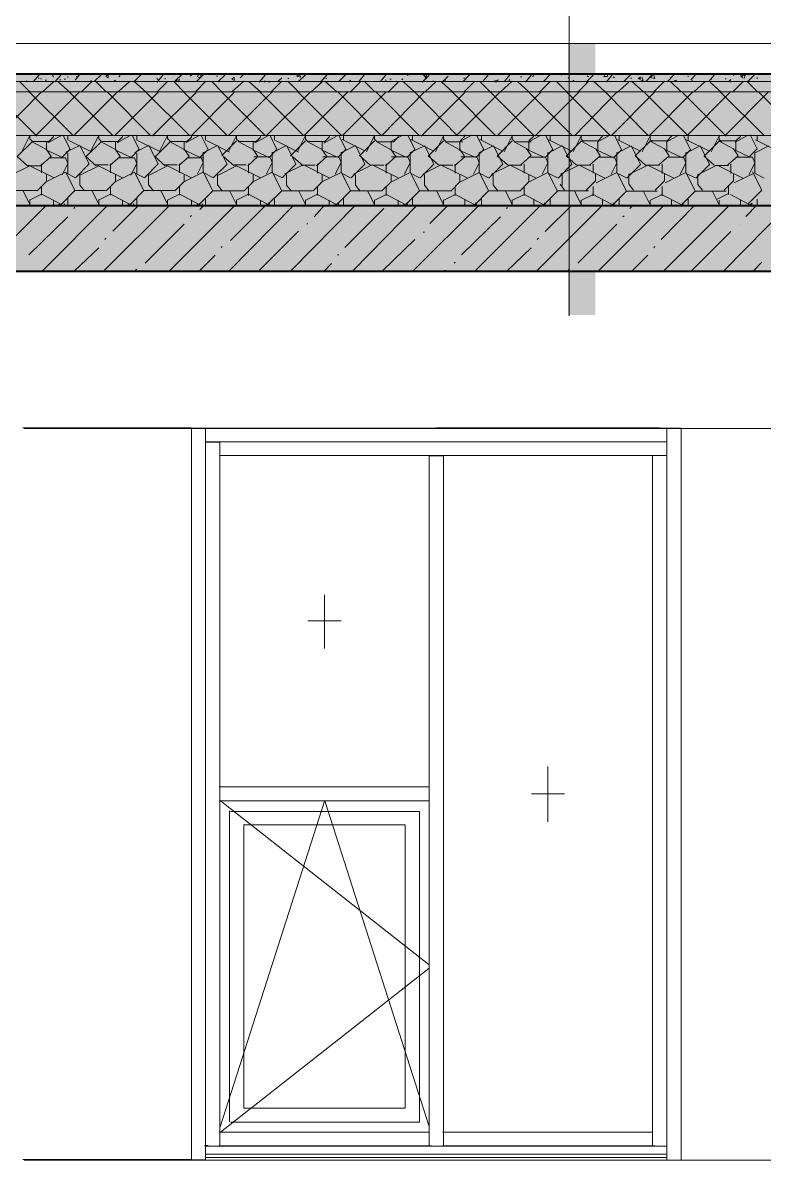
# Model space of a CAD drawing. Header units: millimetres. Extents: x -135211 to 49383, y -8033 to 228499.
# Drawn here: x -17697 to -14960, y 15839 to 20037 of the extents above; entities that cross this region are included whole.
import ezdxf

# ---------------------------------------------------------------- set-up
doc = ezdxf.new("R2010")
doc.units = ezdxf.units.MM
doc.layers.add('PDF _Геометрия', color=7, linetype='Continuous', true_color=0x1d1d1d)
doc.layers.add('PDF _Сплошная заливка', color=7, linetype='Continuous', true_color=0xffffff)

msp = doc.modelspace()

# ---------------------------------------------------------------- hatches: boundary and pattern name
at = {"layer": 'PDF _Сплошная заливка', "transparency": 33554559}
h = msp.add_hatch(color=256, dxfattribs=at)
h.paths.add_polyline_path([(-4971, 19881.6), (-5834.6, 19864.7), (-5834.6, 19843.5), (-5021.8, 19856.2), (-4755.1, 19856.2), (-4755.1, 19881.6)])
h.paths.add_polyline_path([(-263.8, 19932.4), (-263.8, 19953.9), (-752.3, 19953.9), (-1025.8, 19949.3), (-1284, 19945.1), (-1792, 19936.6), (-2050.2, 19932.4), (-2050.2, 19907), (-1792, 19911.3), (-1284, 19919.7), (-1025.8, 19923.9), (-517.8, 19932.4)])
h.paths.add_polyline_path([(-24290.7, 19898.6), (-24401.5, 19898.6), (-24401.5, 19877.4), (-24299.2, 19877.4), (-23969, 19864.7), (-23863.2, 19860.5), (-23533, 19847.8), (-23427.2, 19843.5), (-23097, 19830.8), (-22991.2, 19826.6), (-7646.3, 19822.4), (-7646.3, 19847.8), (-22991.2, 19852), (-23105.5, 19856.2)])
h = msp.add_hatch(color=256, dxfattribs=at)
h.paths.add_polyline_path([(-5021.8, 19856.2), (-5834.6, 19843.5), (-5834.6, 19801.2), (-4971, 19818.1), (-4755.1, 19818.1), (-4755.1, 19856.2)])
h.paths.add_polyline_path([(-263.8, 19894.3), (-263.8, 19928.5), (-750.4, 19928.5), (-1025.8, 19923.9), (-1284, 19919.7), (-1792, 19911.3), (-2050.2, 19907), (-2050.2, 19864.7), (-1377.1, 19877.4), (-1157, 19881.6), (-484, 19894.3)])
h.paths.add_polyline_path([(-24299.2, 19877.4), (-24401.5, 19877.4), (-24401.5, 19835.1), (-24290.7, 19835.1), (-23105.5, 19792.7), (-22991.2, 19788.5), (-7646.3, 19784.3), (-7646.3, 19822.4), (-22991.2, 19826.6), (-23097, 19830.8), (-23427.2, 19843.5), (-23533, 19847.8), (-23863.2, 19860.5), (-23969, 19864.7)])
h = msp.add_hatch(color=256, dxfattribs=at)
h.paths.add_polyline_path([(-4971, 19818.1), (-5834.6, 19801.2), (-5834.6, 19644.6), (-5021.8, 19657.3), (-4755.1, 19657.3), (-4755.1, 19818.1)])
h.paths.add_polyline_path([(-263.8, 19733.5), (-263.8, 19890.4), (-689, 19890.4), (-1157, 19881.6), (-1377.1, 19877.4), (-2050.2, 19864.7), (-2050.2, 19708.1), (-1792, 19712.3), (-1284, 19720.8), (-1025.8, 19725), (-517.8, 19733.5)])
h.paths.add_polyline_path([(-24290.7, 19835.1), (-24401.5, 19835.1), (-24401.5, 19674.2), (-24290.7, 19674.2), (-22987, 19627.6), (-7646.3, 19623.4), (-7646.3, 19784.3), (-22991.2, 19788.5), (-23105.5, 19792.7)])
h = msp.add_hatch(color=256, dxfattribs=at)
h.paths.add_polyline_path([(-5021.8, 19657.3), (-5834.6, 19644.6), (-5834.6, 19365.2), (-4755.1, 19365.2), (-4755.1, 19657.3)])
h.paths.add_polyline_path([(-263.8, 19365.2), (-263.8, 19729.5), (-754.4, 19729.5), (-1025.8, 19725), (-1284, 19720.8), (-1792, 19712.3), (-2050.2, 19708.1), (-2050.2, 19365.2)])
h.paths.add_polyline_path([(-24290.7, 19674.2), (-24401.5, 19674.2), (-24401.5, 19365.2), (-7646.3, 19365.2), (-7646.3, 19623.4), (-22987, 19627.6)])
h = msp.add_hatch(color=256, dxfattribs=at)
h.paths.add_polyline_path([(-77398.8, 19123.9), (-77398.8, 19364.2), (-103546, 19364.2), (-103546, 19123.9)])
h.paths.add_polyline_path([(146.8, 19123.9), (146.8, 19364.2), (-2304.2, 19364.2), (-2304.2, 19123.9)])
h.paths.add_polyline_path([(-4501.1, 19123.9), (-4501.1, 19364.2), (-25450.6, 19364.2), (-25450.6, 19123.9)])
h.paths.add_polyline_path([(-26102.5, 19123.9), (-26102.5, 19364.2), (-26352.2, 19364.2), (-26352.2, 19123.9)])

# ---------------------------------------------------------------- linework, layer by layer
at = {"layer": 'PDF _Геометрия', "color": 7, "lineweight": 9}
for points in [[(-15679.4, 29357.3), (-15679.4, 24958.9), (-15679.4, 18956.1)], [(-24397.9, 19960.4), (-7651.1, 19960.4)], [(-24405.7, 19363.4), (-7642.4, 19363.4), (-7642.4, 19621.6), (-7642.4, 19782.5), (-7642.4, 19820.6), (-7642.4, 19846), (-7642.4, 19850.2), (-22987.5, 19850.2)], [(-12345.3, 19120.1), (-17692.1, 19120.1)], [(-17696.4, 15841.6), (-17074.5, 15841.6), (-17074.5, 18542.4), (-17074.5, 15841.6), (-17074.5, 15917.8), (-17074.5, 17192), (-17074.5, 18466.2), (-17074.5, 18542.4), (-17696.4, 18542.4)], [(-17692.1, 18540.1), (-12345.3, 18540.1), (-13183.1, 18540.1)], [(-17072.4, 15840.7), (-17021.8, 15840.7), (-17021.8, 15916.9), (-17021.8, 17191.1), (-17021.8, 18465.3), (-17021.8, 18490.7), (-17021.8, 18541.5), (-17072.4, 18541.5)], [(-17070.1, 18540.4), (-15267, 18540.4), (-15267, 15839.5), (-17070.1, 15839.5)], [(-17021.8, 18541.5), (-17021.8, 18465.3), (-17021.8, 17191.1), (-17021.8, 15891.5)], [(-16995.5, 18541), (-17021.2, 18541)], [(-16170.7, 18541.4), (-16996.5, 18541.4)], [(-15346, 18541.8), (-16171.7, 18541.8)], [(-15345, 18541.3), (-15319.6, 18541.3), (-15319.6, 18490.5), (-15345, 18490.5)], [(-15319.6, 15840.5), (-15319.6, 15916.7), (-15319.6, 17190.9), (-15319.6, 18465.1), (-15319.6, 18541.3)], [(-15317.7, 18540.4), (-15267, 18540.4), (-15267, 15839.5), (-15317.7, 15839.5)], [(-15267, 15839.5), (-15267, 15915.8), (-15267, 17190), (-15267, 18464.2), (-15267, 18540.4)], [(-15265.9, 15838.9), (-14143.9, 15838.9), (-14143.9, 18539.8), (-14143.9, 15838.9), (-14143.9, 15915.1), (-14143.9, 17189.4), (-14143.9, 18463.6), (-14143.9, 18539.8), (-15265.9, 18539.8)], [(-16995.5, 18490.3), (-17021.2, 18490.3)], [(-16969.2, 18439), (-16969.2, 18489.8), (-17019.8, 18489.8)], [(-16969.2, 18489.8), (-16969.2, 18464.4), (-16969.2, 17190.2), (-16969.2, 15890.5), (-17019.8, 15890.5)], [(-16996.5, 18490.6), (-16170.7, 18490.6), (-16970.6, 18490.6)], [(-15346, 18490.9), (-16171.7, 18490.9)], [(-16170.2, 18490.5), (-15319.6, 18490.5), (-15319.6, 18439.7), (-16170.2, 18439.7)], [(-15370.3, 18439.7), (-15319.6, 18439.7), (-15319.6, 17190.9), (-15319.6, 15891.3), (-17021.4, 15891.3)], [(-16197.1, 18440.2), (-16197.1, 17191.5), (-16197.1, 15891.9), (-16197.1, 15942.7), (-16971.6, 15942.7)], [(-16170.7, 18439.8), (-16970.6, 18439.8)], [(-16195.4, 18439.4), (-16144.4, 18439.4), (-16144.4, 17190.5), (-16144.4, 15890.9), (-16144.4, 15941.7)], [(-16147.3, 15943), (-15372.3, 15943), (-15372.3, 15892.3), (-16147.3, 15892.3), (-15372.3, 15892.3), (-15372.3, 17191.8), (-15372.3, 18440.6)], [(-16583.1, 17926.4), (-16583.1, 17727.4)], [(-16521.7, 17830), (-16644.1, 17830)], [(-15758.4, 17291.7), (-15758.4, 17088.5)], [(-16971.6, 17216.9), (-16197.1, 17216.9), (-16197.1, 17166), (-16971.6, 17166)], [(-16969.2, 17164.8), (-16969.2, 17215.6)], [(-15696.9, 17191.2), (-15819.5, 17191.2)], [(-16583.1, 17164.4), (-16968, 15962.1)], [(-16967.3, 17166), (-16197.1, 16560.7)], [(-16197.1, 15963.9), (-16582.5, 17166)], [(-16967.3, 15942.7), (-16197.1, 16548)], [(-16977.7, 15890.5), (-16969.2, 15890.5), (-16969.2, 15941.3)], [(-17013, 15893.5), (-17025.9, 15893.5)], [(-16188.3, 15891.7), (-16196.9, 15891.7)], [(-16195.4, 15890.9), (-16144.4, 15890.9), (-16157.3, 15890.9)], [(-15363.5, 15892), (-15372.2, 15892)], [(-15370.3, 15891.3), (-15319.6, 15891.3), (-15332.7, 15891.3)], [(-12345.3, 15839.2), (-17692.1, 15839.2)], [(-15319.6, 15849), (-17021.4, 15849)]]:
    msp.add_lwpolyline(points, dxfattribs=at)
at = {"layer": 'PDF _Геометрия', "color": 7, "lineweight": 20}
msp.add_lwpolyline([(-22987.5, 19846), (-7642.4, 19846)], close=True, dxfattribs=at)
for points in [[(-7642.4, 19820.6), (-22987.5, 19820.6)], [(-7642.4, 19782.5), (-22987.5, 19782.5)], [(-7642.4, 19621.6), (-22983.7, 19621.6)]]:
    msp.add_lwpolyline(points, dxfattribs=at)
at = {"layer": 'PDF _Геометрия', "lineweight": 9}
for points in [[(-17671.1, 19782.6), (-17709.4, 19820.7)], [(-17684.1, 19823), (-17679.9, 19818.8)], [(-17657.3, 19820.1), (-17636, 19845.5)], [(-17640.2, 19832.8), (-17636, 19832.8)], [(-17631.5, 19830.5), (-17627.2, 19830.5)], [(-17625.9, 19781.1), (-17583.4, 19819.3)], [(-17613.9, 19826), (-17609.7, 19826)], [(-17587.6, 19842.4), (-17583.4, 19838.2)], [(-17578.3, 19818.8), (-17557, 19844.2)], [(-17521.9, 19780.1), (-17564.5, 19818.2)], [(-17561.3, 19827.2), (-17557, 19827.2)], [(-17543.7, 19829), (-17539.5, 19829)], [(-17530.7, 19835.2), (-17530.7, 19839.5)], [(-17503.9, 19825.9), (-17486.8, 19847.1)], [(-17499.9, 19838.8), (-17495.6, 19838.8)], [(-17481.3, 19780.8), (-17443, 19818.9)], [(-17447.2, 19823.1), (-17443, 19823.1)], [(-17433.4, 19820.4), (-17407.9, 19845.7)], [(-17390.3, 19784), (-17428.7, 19822.1)], [(-17359.5, 19821.5), (-17355.2, 19825.7)], [(-17355.2, 19821.5), (-17355.2, 19821.5)], [(-17345.2, 19782.5), (-17302.6, 19820.6)], [(-17341.9, 19838.2), (-17337.7, 19842.4)], [(-17284.3, 19821.9), (-17258.7, 19847.3)], [(-17241.2, 19781.4), (-17283.9, 19819.6)], [(-17201.6, 19831.5), (-17197.3, 19827.3)], [(-17201.1, 19818.5), (-17179.7, 19843.9)], [(-17200.6, 19782.2), (-17162.2, 19820.3)], [(-17171, 19828.9), (-17171, 19833.2)], [(-17100.8, 19781.1), (-17138.5, 19819.2)], [(-17135.2, 19821.4), (-17109.6, 19846.8)], [(-17131.4, 19823.9), (-17127.1, 19819.7)], [(-17131.1, 19823.7), (-17118.3, 19828), (-17122.6, 19819.5)], [(-17092, 19827.5), (-17092, 19827.5)], [(-17078.7, 19840), (-17074.5, 19844.2)], [(-17059.6, 19781.8), (-17021.8, 19820)], [(-17056.2, 19820.1), (-17030.6, 19845.5)], [(-17052.4, 19837.3), (-17048.1, 19845.8)], [(-17047.9, 19835.1), (-17039.4, 19835.1), (-17039.4, 19843.6)], [(-16960.4, 19780.8), (-16998.2, 19818.9)], [(-16982.2, 19840.4), (-16977.9, 19840.4)], [(-16977.3, 19818.7), (-16951.6, 19844.1)], [(-16923.5, 19783.6), (-16881.4, 19821.7)], [(-16907.8, 19822.1), (-16907.8, 19822.1)], [(-16894.3, 19834.4), (-16881.4, 19847.1)], [(-16820, 19782.5), (-16862.1, 19820.6)], [(-16823.9, 19818.3), (-16802.5, 19843.7)], [(-16806.7, 19818.3), (-16802.5, 19822.5)], [(-16789.2, 19817.9), (-16784.9, 19822.2), (-16784.9, 19817.9)], [(-16778.9, 19783.2), (-16741, 19821.3)], [(-16753.9, 19821.3), (-16741, 19834.1)], [(-16719, 19831.6), (-16714.7, 19831.6)], [(-16679.6, 19782.2), (-16717.5, 19820.3)], [(-16688, 19841.3), (-16670.9, 19837.1), (-16675.1, 19845.6)], [(-16683.9, 19839.4), (-16679.6, 19843.6)], [(-16679, 19819.9), (-16653.3, 19845.3)], [(-16634.1, 19780.7), (-16591.9, 19818.8)], [(-16599.4, 19818.5), (-16574.3, 19843.9)], [(-16587.4, 19831.4), (-16583.1, 19831.4)], [(-16539.2, 19783.9), (-16581.5, 19822)], [(-16578.6, 19831.2), (-16574.3, 19831.2)], [(-16539.2, 19838.9), (-16539.2, 19838.9)], [(-16529.2, 19821.4), (-16504.1, 19846.8)], [(-16490.9, 19821.1), (-16486.6, 19825.4), (-16486.6, 19821.1)], [(-16489.5, 19780.4), (-16451.5, 19818.5)], [(-16455.4, 19822.3), (-16434, 19847.6)], [(-16398.9, 19783.6), (-16436.8, 19821.6)], [(-16376.5, 19821), (-16355, 19846.3)], [(-16359.3, 19825.2), (-16355, 19825.2)], [(-16349.1, 19780), (-16311.1, 19818.1)], [(-16341.7, 19829.1), (-16337.4, 19829.1)], [(-16297.9, 19826.2), (-16293.6, 19830.4)], [(-16249.7, 19781), (-16292, 19819.1)], [(-16276, 19840.8), (-16276, 19845)], [(-16267.2, 19838.4), (-16267.2, 19838.4)], [(-16222.2, 19818.2), (-16197.1, 19843.6)], [(-16218.7, 19841.6), (-16205.8, 19845.9), (-16210.1, 19833.2)], [(-16214.4, 19839.6), (-16205.8, 19831.1)], [(-16213.1, 19781.7), (-16170.7, 19819.9)], [(-16183.8, 19822), (-16179.5, 19822)], [(-16109.3, 19780.7), (-16151.7, 19818.8)], [(-16147.7, 19819.1), (-16126.9, 19840.3)], [(-16139.9, 19825.5), (-16135.6, 19825.5)], [(-16073.1, 19819.8), (-16047.9, 19845.2)], [(-16069.8, 19832.8), (-16065.4, 19832.8)], [(-16068.4, 19781.4), (-16030.3, 19819.5)], [(-15968.9, 19780.4), (-16007, 19818.5)], [(-15998.6, 19820.7), (-15977.7, 19846.1)], [(-15960.2, 19820.4), (-15960.2, 19820.4)], [(-15955.7, 19822.4), (-15951.4, 19818.2)], [(-15955.6, 19822.3), (-15942.6, 19826.5), (-15946.9, 19818)], [(-15932.4, 19783.1), (-15890, 19821.2)], [(-15919.6, 19819.4), (-15898.7, 19844.8)], [(-15903.1, 19823.5), (-15898.7, 19827.8)], [(-15828.5, 19782.1), (-15871, 19820.2)], [(-15859.2, 19837.6), (-15854.9, 19837.6)], [(-15840.7, 19818), (-15819.8, 19843.4)], [(-15815.3, 19838.9), (-15811, 19843.1)], [(-15787.8, 19782.8), (-15749.6, 19820.9)], [(-15774.8, 19820.9), (-15749.6, 19846.3)], [(-15688.2, 19781.8), (-15726.4, 19819.9)], [(-15710, 19847.6), (-15705.7, 19843.3)], [(-15696.9, 19820), (-15696.9, 19820)], [(-15683.7, 19832.4), (-15679.4, 19836.6)], [(-15666.2, 19823.6), (-15661.8, 19823.6)], [(-15647.4, 19782.4), (-15609.2, 19820.6)], [(-15616.9, 19818.3), (-15591.6, 19843.7)], [(-15613.5, 19841.7), (-15609.2, 19837.5)], [(-15547.8, 19783.4), (-15590.4, 19821.5)], [(-15556.5, 19838.7), (-15556.5, 19838.7)], [(-15552.1, 19838.5), (-15547.8, 19846.9)], [(-15552, 19838.4), (-15539, 19838.4), (-15539, 19846.8)], [(-15542.4, 19819.1), (-15521.5, 19844.5)], [(-15517, 19837.9), (-15512.7, 19833.6)], [(-15512.7, 19846.4), (-15512.7, 19846.4)], [(-15502.7, 19780), (-15460, 19818)], [(-15476.5, 19821.9), (-15451.3, 19847.4)], [(-15451.3, 19830.5), (-15451.3, 19834.6)], [(-15407.4, 19783.1), (-15450, 19821.2)], [(-15424.8, 19829.8), (-15416.2, 19838.3)], [(-15420.5, 19832.1), (-15416.2, 19832.1)], [(-15420.4, 19827.6), (-15407.4, 19823.5), (-15411.7, 19836.1)], [(-15397.6, 19820.7), (-15372.3, 19846)], [(-15381, 19835.5), (-15372.3, 19844)], [(-15380.1, 19835.4), (-15363.5, 19831.1), (-15367.9, 19843.9)], [(-15366.8, 19783.8), (-15328.4, 19821.9)], [(-15354.7, 19839.5), (-15354.7, 19839.5)], [(-15346, 19820.2), (-15346, 19820.2)], [(-15328.4, 19830.4), (-15328.4, 19830.4)], [(-15318.6, 19819.3), (-15293.3, 19844.7)], [(-15267, 19782.8), (-15305.4, 19820.9)], [(-15293.2, 19821.2), (-15284.6, 19825.4), (-15284.6, 19821.2)], [(-15240.7, 19841.6), (-15240.7, 19837.4)], [(-15231, 19826.5), (-15214.4, 19843.4)], [(-15227.5, 19822.4), (-15223.1, 19822.4)], [(-15221.3, 19781.3), (-15179.3, 19819.4)], [(-15179.3, 19819.4), (-15179.3, 19819.4)], [(-15179.3, 19819.4), (-15179.3, 19819.4)], [(-15165.2, 19818.8), (-15144.2, 19844.3)], [(-15117.8, 19780.3), (-15159.9, 19818.4)], [(-15157.3, 19829.5), (-15152.9, 19829.5)], [(-15135.4, 19820.7), (-15135.4, 19820.7)], [(-15104.6, 19830.8), (-15100.3, 19830.8)], [(-15091.4, 19819.8), (-15082.8, 19828.3)], [(-15087.1, 19819.8), (-15082.8, 19819.8)], [(-15077.3, 19781), (-15038.9, 19819.1)], [(-15074, 19842.9), (-15074, 19847.1)], [(-15047.6, 19842.3), (-15038.9, 19833.8)], [(-15043.2, 19840.1), (-15030.1, 19844.3), (-15034.5, 19831.6)], [(-15043.2, 19842.3), (-15038.9, 19842.3)], [(-14986.2, 19784.1), (-15024.7, 19822.2)], [(-15020.4, 19820.4), (-14995, 19845.8)], [(-14995, 19833.1), (-14995, 19833.1)], [(-14986.2, 19835.1), (-14986.2, 19830.9)], [(-17644.8, 19619.3), (-17805.7, 19780.1)], [(-17788.2, 19621), (-17627.2, 19781.9)], [(-17513.2, 19623.2), (-17674.3, 19784)], [(-17648, 19622.7), (-17486.8, 19783.6)], [(-17364, 19620.7), (-17524.6, 19781.5)], [(-17507.1, 19622.4), (-17346.5, 19783.3)], [(-17223.6, 19620.3), (-17384.4, 19781.2)], [(-17358.1, 19619.9), (-17197.3, 19780.7)], [(-17083.2, 19622), (-17244.2, 19782.9)], [(-17217.9, 19619.5), (-17056.9, 19780.4)], [(-16942.8, 19621.7), (-17104, 19782.5)], [(-17077, 19619.2), (-16916.5, 19780.1)], [(-16802.5, 19621.4), (-16963.1, 19782.2)], [(-16936.9, 19620.9), (-16776.1, 19781.8)], [(-16662.1, 19623), (-16823, 19783.9)], [(-16796.7, 19620.6), (-16635.8, 19781.4)], [(-16521.7, 19622.7), (-16682.8, 19783.6)], [(-16656.5, 19622.3), (-16495.4, 19783.2)], [(-16372.5, 19620.2), (-16533.1, 19781.1)], [(-16515.6, 19621.9), (-16355, 19782.8)], [(-16232.1, 19619.9), (-16392.9, 19780.8)], [(-16371.1, 19621.6), (-16214.6, 19782.5)], [(-16091.8, 19619.5), (-16248.4, 19780.4)], [(-16226.4, 19619.1), (-16065.4, 19780)], [(-15951.4, 19621.2), (-16112.5, 19782.1)], [(-16095, 19623), (-15933.8, 19783.9)], [(-15811, 19620.9), (-15971.6, 19781.8)], [(-15945.3, 19620.5), (-15784.7, 19781.3)], [(-15670.6, 19622.6), (-15831.4, 19783.5)], [(-15805.1, 19620.1), (-15644.3, 19781)], [(-15576.4, 19596.9), (-15530.2, 19622.3), (-15691.2, 19783.2)], [(-15660.6, 19619.8), (-15503.9, 19780.7)], [(-15389.8, 19621.9), (-15546.7, 19782.8)], [(-15524, 19621.6), (-15363.5, 19782.4)], [(-15240.7, 19602.5), (-15240.7, 19619.5), (-15401.4, 19780.3)], [(-15383.8, 19621.2), (-15223.1, 19782)], [(-15100.3, 19619.1), (-15261.2, 19780)], [(-15243.6, 19622.9), (-15082.8, 19783.8)], [(-14959.9, 19620.9), (-15121, 19781.7)], [(-15103.4, 19622.6), (-14942.4, 19783.4)], [(-14819.5, 19620.5), (-14980, 19781.3)], [(-17671.1, 19609), (-17671.1, 19621.8), (-17700.9, 19562.5)], [(-17662.3, 19600.4), (-17670.8, 19608.9)], [(-17603.9, 19594.4), (-17557, 19619.8)], [(-17600.4, 19599.1), (-17583.4, 19616), (-17583.4, 19620.3)], [(-17551.7, 19540.8), (-17521.9, 19570.5), (-17547.5, 19621.2)], [(-17530.7, 19604.5), (-17530.7, 19621.4)], [(-17416.6, 19608.8), (-17416.6, 19621.5), (-17446.5, 19562.3)], [(-17407.9, 19600.2), (-17416.4, 19608.7)], [(-17348.8, 19594.2), (-17302.6, 19619.6)], [(-17346, 19598.9), (-17328.9, 19615.8), (-17328.9, 19620.1)], [(-17297.4, 19540.6), (-17267.5, 19570.2), (-17293.1, 19621)], [(-17276.3, 19604.2), (-17276.3, 19621.2)], [(-17162.2, 19608.6), (-17162.2, 19621.3), (-17192.1, 19562.1)], [(-17153.4, 19600), (-17162, 19608.5)], [(-17094.5, 19594), (-17048.1, 19619.4)], [(-17091.6, 19598.7), (-17074.5, 19615.6), (-17074.5, 19619.8)], [(-17043, 19540.4), (-17013, 19570), (-17038.7, 19620.8)], [(-17021.8, 19604.1), (-17021.8, 19621)], [(-16907.8, 19608.4), (-16907.8, 19621.1), (-16937.7, 19561.8)], [(-16899, 19599.8), (-16907.5, 19608.2)], [(-16840.1, 19593.8), (-16793.7, 19619.1)], [(-16837.1, 19598.4), (-16820, 19615.4), (-16820, 19619.6)], [(-16787.9, 19540.2), (-16758.6, 19569.8), (-16784.3, 19620.6)], [(-16767.4, 19603.8), (-16767.4, 19620.7)], [(-16653.3, 19608.2), (-16653.3, 19620.9), (-16682.6, 19561.6)], [(-16644.5, 19599.5), (-16653.1, 19608)], [(-16585.8, 19593.5), (-16539.2, 19619)], [(-16582.7, 19598.2), (-16565.6, 19615.2), (-16565.6, 19619.4)], [(-16533.5, 19540), (-16504.1, 19569.6), (-16529.2, 19620.4)], [(-16512.9, 19603.6), (-16512.9, 19620.5)], [(-16398.9, 19607.9), (-16398.9, 19620.6), (-16428.2, 19561.4)], [(-16390.1, 19599.3), (-16398.7, 19607.8)], [(-16340.2, 19597.6), (-16293.6, 19623)], [(-16328.3, 19598), (-16311.1, 19615), (-16311.1, 19619.2)], [(-16279.1, 19539.7), (-16249.7, 19569.4), (-16274.8, 19620.2)], [(-16258.5, 19603.4), (-16258.5, 19620.3)], [(-16144.4, 19607.7), (-16144.4, 19620.4), (-16173.9, 19561.2)], [(-16135.6, 19599.1), (-16144.3, 19607.6)], [(-16085.8, 19597.3), (-16039.1, 19622.7)], [(-16082.7, 19602), (-16065.4, 19618.9), (-16065.4, 19623.2)], [(-16024.7, 19539.5), (-15995.3, 19569.2), (-16020.4, 19620)], [(-16004, 19603.2), (-16004, 19620.1)], [(-15890, 19607.5), (-15890, 19620.3), (-15919.5, 19560.9)], [(-15881.2, 19598.9), (-15889.8, 19607.4)], [(-15831.5, 19597.1), (-15784.7, 19622.6)], [(-15828.3, 19601.8), (-15811, 19618.7), (-15811, 19623)], [(-15770.3, 19539.3), (-15740.8, 19569), (-15766, 19619.8)], [(-15749.6, 19602.9), (-15749.6, 19619.9)], [(-15635.5, 19607.3), (-15635.5, 19620), (-15665.1, 19560.7)], [(-15626.7, 19598.7), (-15635.4, 19607.2)], [(-15573.1, 19601.6), (-15556.5, 19618.5), (-15556.5, 19622.8)], [(-15516, 19539.1), (-15486.4, 19568.7), (-15511.6, 19619.5)], [(-15495.1, 19602.8), (-15495.1, 19619.7)], [(-15381.1, 19607.1), (-15381.1, 19619.8), (-15410.7, 19560.6)], [(-15372.3, 19598.5), (-15381, 19607)], [(-15322.1, 19596.7), (-15275.8, 19622.1)], [(-15318.7, 19601.3), (-15302.1, 19618.3), (-15302.1, 19622.5)], [(-15261.6, 19538.9), (-15231.9, 19568.5), (-15257.2, 19619.3)], [(-15126.6, 19606.9), (-15126.6, 19619.6), (-15156.3, 19560.3)], [(-15067.7, 19596.5), (-15021.3, 19621.8)], [(-15064.3, 19601.1), (-15047.7, 19618.1), (-15047.7, 19622.3)], [(-15016, 19542.8), (-14986.2, 19572.5), (-15011.6, 19623.3)], [(-14986.2, 19602.3), (-14986.2, 19619.3)], [(-17717.6, 19543.4), (-17662.3, 19598.4)], [(-17609.7, 19569.9), (-17665, 19599.5)], [(-17660.5, 19599.4), (-17600.9, 19599.4)], [(-17630.4, 19510.4), (-17592.1, 19544.2), (-17609.2, 19569.6)], [(-17609.7, 19567.7), (-17609.7, 19597.4)], [(-17538, 19559.3), (-17486.8, 19584.7)], [(-17443, 19560.6), (-17527.5, 19603)], [(-17502.9, 19465.5), (-17451.7, 19516.3), (-17485.8, 19584)], [(-17462.6, 19543.1), (-17407.9, 19598.1)], [(-17355.2, 19569.7), (-17410, 19599.3)], [(-17405.4, 19599.2), (-17346.5, 19599.2)], [(-17376.1, 19510.1), (-17337.7, 19544), (-17354.7, 19569.4)], [(-17355.2, 19567.5), (-17355.2, 19597.1)], [(-17282.9, 19559), (-17232.4, 19584.4)], [(-17188.5, 19560.4), (-17273.2, 19602.8)], [(-17247.8, 19465.3), (-17197.3, 19516.1), (-17231.5, 19583.8)], [(-17208.2, 19542.9), (-17153.4, 19598)], [(-17100.8, 19569.5), (-17155.6, 19599.1)], [(-17151.1, 19598.9), (-17092, 19598.9)], [(-17121, 19509.9), (-17083.2, 19543.8), (-17100.3, 19569.2)], [(-17100.8, 19567.3), (-17100.8, 19596.9)], [(-17028.6, 19558.8), (-16977.9, 19584.2)], [(-16934.1, 19560.2), (-17019, 19602.5)], [(-16993.5, 19465.1), (-16942.8, 19515.8), (-16976.4, 19583.6)], [(-16962.7, 19546.9), (-16907.8, 19602)], [(-16846.3, 19569.3), (-16901.3, 19598.9)], [(-16896.8, 19598.7), (-16837.6, 19598.7)], [(-16866.6, 19509.7), (-16828.8, 19543.6), (-16845.9, 19569)], [(-16846.3, 19567.1), (-16846.3, 19596.7)], [(-16774.2, 19558.6), (-16723.5, 19584)], [(-16679.6, 19560), (-16764, 19602.4)], [(-16739.2, 19464.9), (-16688.4, 19515.6), (-16722, 19583.4)], [(-16708.4, 19546.7), (-16653.3, 19601.8)], [(-16591.9, 19569), (-16647, 19598.6)], [(-16642.5, 19598.5), (-16583.1, 19598.5)], [(-16612.3, 19509.5), (-16574.3, 19543.3), (-16591.5, 19568.7)], [(-16539.2, 19542.6), (-16594.4, 19568)], [(-16591.9, 19566.9), (-16591.9, 19596.5)], [(-16519.9, 19558.4), (-16469, 19583.8)], [(-16434, 19564), (-16518.5, 19606.4)], [(-16484.8, 19464.6), (-16434, 19515.4), (-16467.6, 19583.1)], [(-16454, 19546.5), (-16398.9, 19601.6)], [(-16337.4, 19568.8), (-16392.6, 19598.5)], [(-16388.2, 19598.3), (-16328.7, 19598.3)], [(-16357.9, 19509.3), (-16319.9, 19543.1), (-16337.1, 19568.5)], [(-16284.8, 19542.4), (-16340, 19567.8)], [(-16337.4, 19566.6), (-16337.4, 19596.3)], [(-16265.6, 19558.2), (-16214.6, 19583.5)], [(-16179.5, 19563.8), (-16264.2, 19606.1)], [(-16230.5, 19464.4), (-16179.5, 19515.2), (-16213.3, 19582.9)], [(-16199.7, 19546.3), (-16144.4, 19601.3)], [(-16083, 19568.6), (-16138.3, 19598.2)], [(-16133.1, 19598.1), (-16074.2, 19598.1)], [(-16103.5, 19509.1), (-16065.4, 19542.9), (-16082.7, 19568.3)], [(-16030.3, 19542.1), (-16085.7, 19567.6)], [(-16083, 19566.4), (-16083, 19596.1)], [(-16011.2, 19557.9), (-15960.2, 19583.3)], [(-15925.1, 19563.6), (-16010, 19605.9)], [(-15976.1, 19464.2), (-15925.1, 19515), (-15958.9, 19582.7)], [(-15944.7, 19546), (-15890, 19601.1)], [(-15828.5, 19568.4), (-15883.3, 19598.1)], [(-15878.8, 19597.9), (-15819.8, 19597.9)], [(-15857.9, 19513), (-15819.8, 19546.9), (-15837.1, 19572.3)], [(-15775.9, 19542), (-15830.7, 19567.3)], [(-15828.5, 19566.2), (-15828.5, 19595.8)], [(-15756.2, 19557.7), (-15705.7, 19583.1)], [(-15670.6, 19563.4), (-15755, 19605.7)], [(-15721.1, 19464), (-15670.6, 19514.8), (-15704.5, 19582.5)], [(-15690.3, 19545.8), (-15635.5, 19600.8)], [(-15582.9, 19572.4), (-15637.7, 19602.1)], [(-15633.3, 19601.9), (-15574.1, 19601.9)], [(-15603.6, 19512.8), (-15565.3, 19546.7), (-15581.9, 19572.1)], [(-15521.5, 19541.7), (-15576.3, 19567.2)], [(-15574.1, 19565.9), (-15574.1, 19595.6)], [(-15501.8, 19557.4), (-15451.3, 19582.9)], [(-15416.2, 19563.2), (-15500.7, 19605.5)], [(-15466.7, 19463.7), (-15416.2, 19514.5), (-15450.1, 19582.3)], [(-15436, 19545.6), (-15381.1, 19600.7)], [(-15328.4, 19572.2), (-15383.4, 19601.8)], [(-15379, 19601.6), (-15319.6, 19601.6)], [(-15349.2, 19512.6), (-15310.9, 19546.5), (-15327.5, 19571.9)], [(-15267, 19541.5), (-15322, 19566.9)], [(-15319.6, 19565.8), (-15319.6, 19595.4)], [(-15247.5, 19557.3), (-15196.8, 19582.6)], [(-15161.7, 19562.9), (-15246.5, 19605.3)], [(-15212.4, 19463.6), (-15161.7, 19514.3), (-15195.8, 19582)], [(-15181.7, 19545.4), (-15126.6, 19600.5)], [(-15074, 19572), (-15129.1, 19601.6)], [(-15117.8, 19598.3), (-15126.5, 19606.7)], [(-15124.6, 19601.5), (-15065.2, 19601.5)], [(-15094.8, 19512.4), (-15056.4, 19546.2), (-15073.1, 19571.7)], [(-15012.6, 19541.3), (-15067.7, 19566.7)], [(-15065.2, 19565.5), (-15065.2, 19595.2)], [(-14993.2, 19557.1), (-14942.4, 19582.5)], [(-14907.3, 19562.7), (-14992.2, 19605)], [(-17679.9, 19509.8), (-17718.1, 19543.6)], [(-17548.3, 19539.2), (-17603.6, 19564.6)], [(-17599.1, 19539), (-17539.5, 19539)], [(-17552, 19475.4), (-17530.7, 19517.7), (-17539.2, 19538.9)], [(-17530.7, 19479.7), (-17530.7, 19555.8)], [(-17425.4, 19509.6), (-17463.8, 19543.4)], [(-17293.8, 19539), (-17348.6, 19564.4)], [(-17344.1, 19538.9), (-17285, 19538.9)], [(-17297.6, 19475.2), (-17276.3, 19517.5), (-17284.8, 19538.7)], [(-17276.3, 19479.4), (-17276.3, 19555.7)], [(-17171, 19509.3), (-17209.4, 19543.2)], [(-17039.4, 19538.8), (-17094.2, 19564.2)], [(-17089.7, 19538.6), (-17030.6, 19538.6)], [(-17052, 19479.3), (-17030.6, 19521.6), (-17039.1, 19542.8)], [(-17030.6, 19483.5), (-17030.6, 19559.7)], [(-16916.5, 19509.1), (-16954.3, 19543)], [(-16844.2, 19542.7), (-16784.9, 19542.7)], [(-16784.9, 19538.6), (-16839.9, 19564)], [(-16797.6, 19479.1), (-16776.1, 19521.3), (-16784.7, 19542.6)], [(-16776.1, 19483.3), (-16776.1, 19559.5)], [(-16662.1, 19508.9), (-16700, 19542.7)], [(-16589.9, 19542.5), (-16530.5, 19542.5)], [(-16543.2, 19478.8), (-16521.7, 19521.1), (-16530.3, 19542.3)], [(-16521.7, 19483), (-16521.7, 19559.2)], [(-16416.4, 19513), (-16454.4, 19546.8)], [(-16335.6, 19542.3), (-16276, 19542.3)], [(-16288.1, 19478.6), (-16267.2, 19521), (-16275.9, 19542.1)], [(-16267.2, 19482.9), (-16267.2, 19559)], [(-16162, 19512.7), (-16200, 19546.6)], [(-16080.5, 19542), (-16021.6, 19542)], [(-16033.7, 19478.4), (-16012.8, 19520.7), (-16021.4, 19541.9)], [(-16012.8, 19482.6), (-16012.8, 19558.8)], [(-15907.5, 19512.5), (-15945.6, 19546.4)], [(-15826.2, 19541.8), (-15767.1, 19541.8)], [(-15779.3, 19478.2), (-15758.4, 19520.5), (-15767, 19541.7)], [(-15758.4, 19482.4), (-15758.4, 19558.6)], [(-15653.1, 19512.3), (-15691.3, 19546.2)], [(-15571.9, 19541.6), (-15512.7, 19541.6)], [(-15524.8, 19477.9), (-15503.9, 19520.2), (-15512.6, 19541.4)], [(-15503.9, 19482.2), (-15503.9, 19558.4)], [(-15398.6, 19512), (-15436.9, 19545.9)], [(-15317.6, 19541.4), (-15258.2, 19541.4)], [(-15270.4, 19477.7), (-15249.5, 19520), (-15258.1, 19541.2)], [(-15249.5, 19482), (-15249.5, 19558.2)], [(-15144.2, 19511.9), (-15182.6, 19545.7)], [(-15063.3, 19541.2), (-15003.8, 19541.2)], [(-15016, 19477.5), (-14995, 19519.8), (-15003.7, 19541)], [(-14995, 19481.7), (-14995, 19557.9)], [(-17739.1, 19475.8), (-17671.1, 19509.6)], [(-17678.3, 19508.9), (-17627.2, 19508.9)], [(-17583.4, 19465.7), (-17676.3, 19512.2)], [(-17627.2, 19483.4), (-17627.2, 19517.2)], [(-17615.4, 19448), (-17539.5, 19486.1)], [(-17555.5, 19367), (-17504.4, 19417.8), (-17538.5, 19485.5)], [(-17504.4, 19466.4), (-17538.5, 19483.3)], [(-17484.1, 19475.5), (-17416.6, 19509.4)], [(-17432, 19513), (-17381.5, 19513)], [(-17328.9, 19465.4), (-17422, 19512)], [(-17372.8, 19483.2), (-17372.8, 19517)], [(-17361.1, 19447.8), (-17285, 19485.9)], [(-17300.4, 19366.8), (-17249.9, 19417.6), (-17284.1, 19485.3)], [(-17249.9, 19466.2), (-17284.1, 19483.1)], [(-17229.8, 19475.3), (-17162.2, 19509.2)], [(-17177.7, 19512.7), (-17127.1, 19512.7)], [(-17074.5, 19465.3), (-17167.8, 19511.8)], [(-17118.3, 19483), (-17118.3, 19516.8)], [(-17106.9, 19447.5), (-17030.6, 19485.7)], [(-17046.1, 19366.6), (-16995.5, 19417.3), (-17029.7, 19485.1)], [(-16995.5, 19465.9), (-17029, 19482.9)], [(-16975.5, 19475.1), (-16907.8, 19509)], [(-16923.3, 19512.5), (-16872.7, 19512.5)], [(-16820, 19465), (-16912.8, 19511.6)], [(-16863.9, 19482.7), (-16863.9, 19516.6)], [(-16852.6, 19447.3), (-16776.1, 19485.4)], [(-16791.8, 19366.3), (-16741, 19417.1), (-16774.6, 19484.9)], [(-16741, 19465.7), (-16774.6, 19482.7)], [(-16730, 19479.2), (-16662.1, 19513)], [(-16669, 19512.2), (-16618.2, 19512.2)], [(-16565.6, 19464.8), (-16658.6, 19511.4)], [(-16609.4, 19482.5), (-16609.4, 19516.4)], [(-16597.6, 19447.1), (-16521.7, 19485.2)], [(-16537.4, 19366.1), (-16486.6, 19416.9), (-16520.3, 19484.6)], [(-16486.6, 19465.5), (-16520.3, 19482.4)], [(-16475.7, 19478.9), (-16407.6, 19512.8)], [(-16414.7, 19512.1), (-16363.8, 19512.1)], [(-16311.1, 19464.6), (-16404.3, 19511.2)], [(-16355, 19482.3), (-16355, 19516.1)], [(-16343.3, 19446.9), (-16267.2, 19485)], [(-16283.1, 19365.9), (-16232.1, 19416.6), (-16265.9, 19484.4)], [(-16232.1, 19465.3), (-16265.9, 19482.2)], [(-16220.7, 19478.7), (-16153.2, 19512.6)], [(-16160.3, 19511.8), (-16109.3, 19511.8)], [(-16056.7, 19464.4), (-16150.1, 19510.9)], [(-16100.5, 19482), (-16100.5, 19515.9)], [(-16089, 19446.7), (-16012.8, 19484.8)], [(-16028.8, 19365.6), (-15977.7, 19416.5), (-16011.5, 19484.2)], [(-15977.7, 19465), (-16011.5, 19482)], [(-15966.4, 19478.4), (-15898.7, 19512.3)], [(-15906, 19511.6), (-15854.9, 19511.6)], [(-15802.2, 19464.2), (-15895.1, 19510.7)], [(-15846.1, 19481.9), (-15846.1, 19515.7)], [(-15834.7, 19446.5), (-15758.4, 19484.6)], [(-15773.7, 19365.4), (-15723.3, 19416.2), (-15757.1, 19484)], [(-15723.3, 19464.9), (-15757.1, 19481.8)], [(-15712.1, 19478.3), (-15644.3, 19512.1)], [(-15650.9, 19511.4), (-15600.4, 19511.4)], [(-15547.8, 19463.9), (-15640.9, 19510.5)], [(-15591.6, 19481.6), (-15591.6, 19515.5)], [(-15580.4, 19446.2), (-15503.9, 19484.4)], [(-15519.4, 19365.2), (-15468.8, 19416.1), (-15502.8, 19483.7)], [(-15468.8, 19464.7), (-15502.8, 19481.6)], [(-15457.8, 19478), (-15389.8, 19511.9)], [(-15396.6, 19511.2), (-15346, 19511.2)], [(-15293.3, 19463.7), (-15386.6, 19510.3)], [(-15337.2, 19481.4), (-15337.2, 19515.2)], [(-15325.4, 19446.1), (-15249.5, 19484.1)], [(-15265, 19365), (-15214.4, 19415.8), (-15248.4, 19483.5)], [(-15214.4, 19464.4), (-15248.4, 19481.4)], [(-15203.5, 19477.8), (-15135.4, 19511.7)], [(-15142.2, 19510.9), (-15091.5, 19510.9)], [(-15038.9, 19463.5), (-15131.7, 19510.1)], [(-15082.8, 19481.1), (-15082.8, 19515.1)], [(-15071.2, 19445.9), (-14995, 19483.9)], [(-15019.5, 19369), (-14968.7, 19419.8), (-15002.8, 19487.5)], [(-14959.9, 19464.2), (-14994, 19481.1)], [(-17643.7, 19417.5), (-17609.7, 19451.4), (-17609.7, 19476.8)], [(-17486.8, 19438.6), (-17486.8, 19476.8)], [(-17389.3, 19417.3), (-17355.2, 19451.1), (-17355.2, 19476.6)], [(-17232.4, 19438.4), (-17232.4, 19476.5)], [(-17135, 19417.1), (-17100.8, 19451), (-17100.8, 19476.3)], [(-16977.9, 19438.2), (-16977.9, 19476.3)], [(-16879.9, 19416.9), (-16846.3, 19450.7), (-16846.3, 19476.1)], [(-16723.5, 19438), (-16723.5, 19476.1)], [(-16625.5, 19416.6), (-16591.9, 19450.5), (-16591.9, 19475.9)], [(-16469, 19437.8), (-16469, 19475.9)], [(-16371.1, 19416.4), (-16337.4, 19450.3), (-16337.4, 19475.7)], [(-16214.6, 19437.6), (-16214.6, 19475.6)], [(-16116.8, 19416.2), (-16083, 19450.1), (-16083, 19475.5)], [(-15960.2, 19437.4), (-15960.2, 19475.4)], [(-15862.4, 19416), (-15828.5, 19449.9), (-15828.5, 19475.3)], [(-15696.9, 19419.9), (-15713.5, 19441)], [(-15705.7, 19437.1), (-15705.7, 19475.2)], [(-15616.8, 19420), (-15582.9, 19453.8), (-15582.9, 19479.2)], [(-15460, 19441.1), (-15460, 19479.2)], [(-15442.5, 19419.6), (-15459.1, 19440.8)], [(-15362.4, 19419.8), (-15328.4, 19453.7), (-15328.4, 19479.1)], [(-15205.6, 19440.9), (-15205.6, 19479)], [(-15188, 19419.4), (-15204.7, 19440.6)], [(-15108, 19419.5), (-15074, 19453.4), (-15074, 19478.8)], [(-17758.9, 19418.1), (-17644.8, 19418.1)], [(-17675.3, 19363.6), (-17671.1, 19367.7), (-17696.6, 19418.6)], [(-17669.8, 19383.9), (-17627.2, 19405.1)], [(-17557, 19367.9), (-17628.7, 19406)], [(-17627.2, 19400.9), (-17627.2, 19434.7)], [(-17504.7, 19417.9), (-17390.3, 19417.9)], [(-17469.3, 19417.2), (-17486.3, 19438.4)], [(-17420.9, 19363.3), (-17416.6, 19367.6), (-17442.2, 19418.4)], [(-17415.4, 19383.7), (-17372.8, 19404.9)], [(-17302.6, 19367.7), (-17374.4, 19405.7)], [(-17372.8, 19400.7), (-17372.8, 19434.5)], [(-17250.5, 19417.7), (-17135.9, 19417.7)], [(-17214.8, 19417), (-17231.9, 19438.1)], [(-17166.5, 19363.1), (-17162.2, 19367.3), (-17187.8, 19418.1)], [(-17160.4, 19383.5), (-17118.3, 19404.7)], [(-17048.1, 19367.4), (-17120.1, 19405.6)], [(-17118.3, 19400.4), (-17118.3, 19434.3)], [(-16995.6, 19417.5), (-16881.4, 19417.5)], [(-16960.4, 19416.8), (-16977.5, 19437.9)], [(-16912, 19362.9), (-16907.8, 19367.1), (-16933.4, 19417.9)], [(-16906, 19383.3), (-16863.9, 19404.4)], [(-16793.7, 19367.2), (-16865.8, 19405.3)], [(-16863.9, 19400.2), (-16863.9, 19434.1)], [(-16741.4, 19417.2), (-16627, 19417.2)], [(-16705.9, 19416.5), (-16723.1, 19437.7)], [(-16657.6, 19362.7), (-16653.3, 19366.9), (-16679, 19417.6)], [(-16651.6, 19383.1), (-16609.4, 19404.3)], [(-16539.2, 19367), (-16611.5, 19405.1)], [(-16609.4, 19400), (-16609.4, 19433.9)], [(-16486.5, 19417), (-16372.5, 19417)], [(-16451.5, 19416.3), (-16468.7, 19437.5)], [(-16403.2, 19362.4), (-16398.9, 19366.7), (-16423.9, 19417.5)], [(-16397.3, 19382.9), (-16355, 19404)], [(-16284.8, 19366.8), (-16356.5, 19404.8)], [(-16355, 19399.8), (-16355, 19433.6)], [(-16232.3, 19416.8), (-16118.1, 19416.8)], [(-16197.1, 19416.1), (-16214.3, 19437.3)], [(-16148.7, 19362.2), (-16144.4, 19366.4), (-16169.5, 19417.3)], [(-16142.9, 19382.7), (-16100.5, 19403.8)], [(-16030.3, 19366.5), (-16102.2, 19404.6)], [(-16100.5, 19399.5), (-16100.5, 19433.5)], [(-15978.1, 19416.6), (-15863.6, 19416.6)], [(-15942.6, 19415.9), (-15959.9, 19437)], [(-15894.3, 19362), (-15890, 19366.3), (-15915.2, 19417)], [(-15888.6, 19382.4), (-15846.1, 19403.6)], [(-15775.9, 19366.3), (-15847.9, 19404.4)], [(-15846.1, 19399.3), (-15846.1, 19433.2)], [(-15723.2, 19416.4), (-15609.2, 19416.4)], [(-15639.8, 19361.8), (-15635.5, 19366), (-15660.8, 19416.8)], [(-15634.2, 19382.2), (-15591.6, 19403.4)], [(-15521.5, 19366.2), (-15593.7, 19404.2)], [(-15591.6, 19399.1), (-15591.6, 19433)], [(-15469, 19416.1), (-15354.7, 19416.1)], [(-15385.4, 19361.6), (-15381.1, 19365.8), (-15406.4, 19416.6)], [(-15379.9, 19382), (-15337.2, 19403.1)], [(-15267, 19365.9), (-15338.6, 19404)], [(-15337.2, 19398.9), (-15337.2, 19432.8)], [(-15214.8, 19415.9), (-15100.3, 19415.9)], [(-15131, 19361.3), (-15126.6, 19365.6), (-15152, 19416.4)], [(-15133.6, 19386), (-15091.5, 19407.2)], [(-15091.5, 19402.9), (-15091.5, 19436.8)], [(-15012.6, 19365.7), (-15084.3, 19403.8)], [(-17850.8, 19123.3), (-17609.7, 19364.6)], [(-17671.1, 19363.6), (-17671.1, 19384.7)], [(-17623.1, 19123.5), (-17381.5, 19364.8)], [(-17583.4, 19362), (-17583.4, 19383.2)], [(-17583.4, 19362), (-17583.4, 19362)], [(-17569.5, 19363.5), (-17548.3, 19372)], [(-17539.5, 19361.3), (-17543.7, 19369.7)], [(-17530.7, 19363.2), (-17530.7, 19388.6)], [(-17508.6, 19352.1), (-17504.4, 19356.4)], [(-17416.6, 19363.3), (-17416.6, 19384.5)], [(-17394.8, 19123.7), (-17153.4, 19365)], [(-17364.9, 19267.5), (-17267.5, 19364.9)], [(-17328.9, 19361.8), (-17328.9, 19383)], [(-17328.9, 19361.8), (-17328.9, 19361.8)], [(-17315.1, 19363.2), (-17293.8, 19371.7)], [(-17285, 19361.1), (-17289.3, 19369.6)], [(-17276.3, 19363), (-17276.3, 19388.4)], [(-17162.2, 19363.1), (-17162.2, 19384.2)], [(-17157.7, 19119.6), (-16916.5, 19360.9)], [(-17074.5, 19361.6), (-17074.5, 19382.8)], [(-17074.5, 19361.6), (-17074.5, 19361.6)], [(-17060.7, 19363.1), (-17039.4, 19371.5)], [(-17043.4, 19348.1), (-17030.6, 19360.9), (-17034.9, 19369.3)], [(-17021.8, 19362.7), (-17021.8, 19388.2)], [(-16934.5, 19122.1), (-16697.2, 19363.4)], [(-16929.6, 19234), (-16802.5, 19361.1)], [(-16907.8, 19362.9), (-16907.8, 19384)], [(-16820, 19361.4), (-16820, 19382.6)], [(-16820, 19361.4), (-16820, 19361.4)], [(-16806.3, 19362.8), (-16784.9, 19371.3)], [(-16784.9, 19364.9), (-16789.2, 19373.3)], [(-16767.4, 19362.6), (-16767.4, 19387.9)], [(-16706.1, 19122.3), (-16469, 19363.6)], [(-16653.3, 19362.7), (-16653.3, 19383.8)], [(-16621, 19321.1), (-16583.1, 19363.5)], [(-16565.6, 19361.1), (-16565.6, 19382.3)], [(-16565.6, 19361.1), (-16565.6, 19361.1)], [(-16551.9, 19362.6), (-16530.5, 19371.1)], [(-16530.5, 19364.7), (-16534.8, 19373.1)], [(-16512.9, 19362.3), (-16512.9, 19387.7)], [(-16477.7, 19122.5), (-16240.9, 19363.9)], [(-16398.9, 19362.4), (-16398.9, 19383.6)], [(-16311.1, 19360.9), (-16311.1, 19382.1)], [(-16311.1, 19360.9), (-16311.1, 19360.9)], [(-16297.5, 19362.4), (-16276, 19370.9)], [(-16276, 19364.4), (-16280.3, 19372.9)], [(-16258.5, 19362.1), (-16258.5, 19387.5)], [(-16254.4, 19122.8), (-16012.8, 19364.1)], [(-16194.4, 19296.2), (-16126.9, 19363.9)], [(-16144.4, 19362.2), (-16144.4, 19383.4)], [(-16065.4, 19365), (-16065.4, 19386.2)], [(-16065.4, 19365), (-16065.4, 19365)], [(-16042.4, 19362.2), (-16021.6, 19370.6)], [(-16026, 19123), (-15784.7, 19364.3)], [(-16021.6, 19364.2), (-16025.9, 19372.7)], [(-16004, 19361.9), (-16004, 19387.3)], [(-15911.8, 19351.6), (-15907.5, 19355.9)], [(-15890, 19362), (-15890, 19383.2)], [(-15811, 19364.8), (-15811, 19385.9)], [(-15811, 19364.8), (-15811, 19364.8)], [(-15797.6, 19123.2), (-15556.5, 19364.5), (-15556.5, 19385.7)], [(-15788, 19361.9), (-15767.1, 19370.4)], [(-15767.1, 19364), (-15771.4, 19372.5)], [(-15768, 19267), (-15670.6, 19364.4)], [(-15749.6, 19361.7), (-15749.6, 19387.1)], [(-15635.5, 19361.8), (-15635.5, 19382.9)], [(-15570, 19123.5), (-15328.4, 19364.7)], [(-15556.5, 19364.5), (-15556.5, 19364.5)], [(-15533.6, 19361.7), (-15512.7, 19370.2)], [(-15512.7, 19363.8), (-15517, 19372.3)], [(-15495.1, 19361.4), (-15495.1, 19386.8)], [(-15455.5, 19352), (-15442.5, 19364.7)], [(-15381.1, 19361.6), (-15381.1, 19382.7)], [(-15341, 19237.8), (-15214.4, 19364.9)], [(-15332.8, 19119.5), (-15091.5, 19360.8)], [(-15302.1, 19364.3), (-15302.1, 19385.5)], [(-15302.1, 19364.3), (-15302.1, 19364.3)], [(-15279.2, 19361.5), (-15258.2, 19370)], [(-15258.2, 19363.6), (-15262.6, 19372.1)], [(-15240.7, 19361.2), (-15240.7, 19386.6)], [(-15126.6, 19361.3), (-15126.6, 19382.5)], [(-15109.6, 19121.8), (-14872.2, 19363.2)], [(-15047.7, 19364.1), (-15047.7, 19385.2)], [(-15047.7, 19364.1), (-15047.7, 19364.1)], [(-15028.3, 19322.7), (-14986.2, 19365.1)], [(-15024.8, 19361.3), (-15003.8, 19369.8)], [(-15003.8, 19363.3), (-15008.1, 19371.8)], [(-14986.2, 19361), (-14986.2, 19386.4)], [(-17674.8, 19181.2), (-17530.7, 19320.9)], [(-17078.7, 19321.3), (-17074.5, 19325.6)], [(-16507.8, 19207.3), (-16363.8, 19351.2)], [(-16077.7, 19180.7), (-15933.8, 19320.4)], [(-15481.9, 19320.8), (-15477.6, 19325.1)], [(-17244.7, 19150.4), (-17100.8, 19294.3)], [(-16648.8, 19294.7), (-16644.5, 19294.7)], [(-15647.6, 19149.9), (-15503.9, 19293.9)], [(-15047.7, 19294.3), (-15047.7, 19294.3)], [(-17394.6, 19237.9), (-17390.3, 19242.2)], [(-16823.3, 19123.9), (-16679.6, 19267.8)], [(-16368.1, 19122.7), (-16249.7, 19237)], [(-16218.9, 19264), (-16214.6, 19264)], [(-15797.8, 19237.4), (-15793.4, 19241.7)], [(-15227, 19123.4), (-15082.8, 19267.3)], [(-17505.4, 19122), (-17416.6, 19206.7)], [(-16964.7, 19207.2), (-16960.4, 19211.4)], [(-15908.3, 19121.5), (-15819.8, 19206.2)], [(-15367.9, 19206.6), (-15363.5, 19210.9)], [(-17045.9, 19120.9), (-16986.7, 19180.1)], [(-16586.1, 19119.7), (-16556.8, 19149.3)], [(-16534.8, 19180.6), (-16530.5, 19180.6)], [(-16104.8, 19149.8), (-16100.5, 19154.1)], [(-15449.1, 19120.4), (-15389.8, 19179.7)], [(-14998.4, 19123.5), (-14968.7, 19153.1)], [(-17280.5, 19123.7), (-17276.3, 19128)], [(-16139.9, 19122.8), (-16135.6, 19122.8)], [(-15683.7, 19123.2), (-15679.4, 19127.5)]]:
    msp.add_lwpolyline(points, dxfattribs=at)
for points in [[(-17381.5, 19847.4), (-17381.5, 19834.6), (-17390.1, 19838.9)], [(-16916.5, 19837.1), (-16916.5, 19824.4), (-16925.1, 19828.7)]]:
    msp.add_lwpolyline(points, close=True, dxfattribs=at)
at = {"layer": 'PDF _Геометрия', "color": 7, "lineweight": 40}
msp.add_lwpolyline([(-25443, 19120.1), (-4492.5, 19120.1), (-4492.5, 19361.4), (-25443, 19361.4)], dxfattribs=at)
at = {"layer": 'PDF _Геометрия', "color": 7, "lineweight": 9}
for points in [[(-16934.1, 17128.2), (-16934.1, 15981)], [(-16930.4, 15979.2), (-16232.1, 15979.2), (-16232.1, 17126.4), (-16930.4, 17126.4), (-16232.1, 17126.4), (-16232.1, 15979.2)], [(-16881.6, 16030.9), (-16284.8, 16030.9), (-16284.8, 17076.6), (-16881.6, 17076.6), (-16284.8, 17076.6), (-16284.8, 16030.9)], [(-16881.4, 17076.4), (-16881.4, 16030.8)], [(-16971.6, 15891.9), (-16197.1, 15891.9)], [(-15319.6, 15861.7), (-17021.4, 15861.7)], [(-17021.4, 15861.7), (-15319.6, 15861.7)]]:
    msp.add_lwpolyline(points, close=True, dxfattribs=at)
at = {"layer": 'PDF _Сплошная заливка', "color": 7, "lineweight": 9, "transparency": 33554559}
msp.add_solid([(-15684.6, 19961.9), (-15582.9, 19961.9), (-15684.6, 18958.6), (-15582.9, 18958.6)], dxfattribs=at)

doc.saveas('drawing.dxf')
